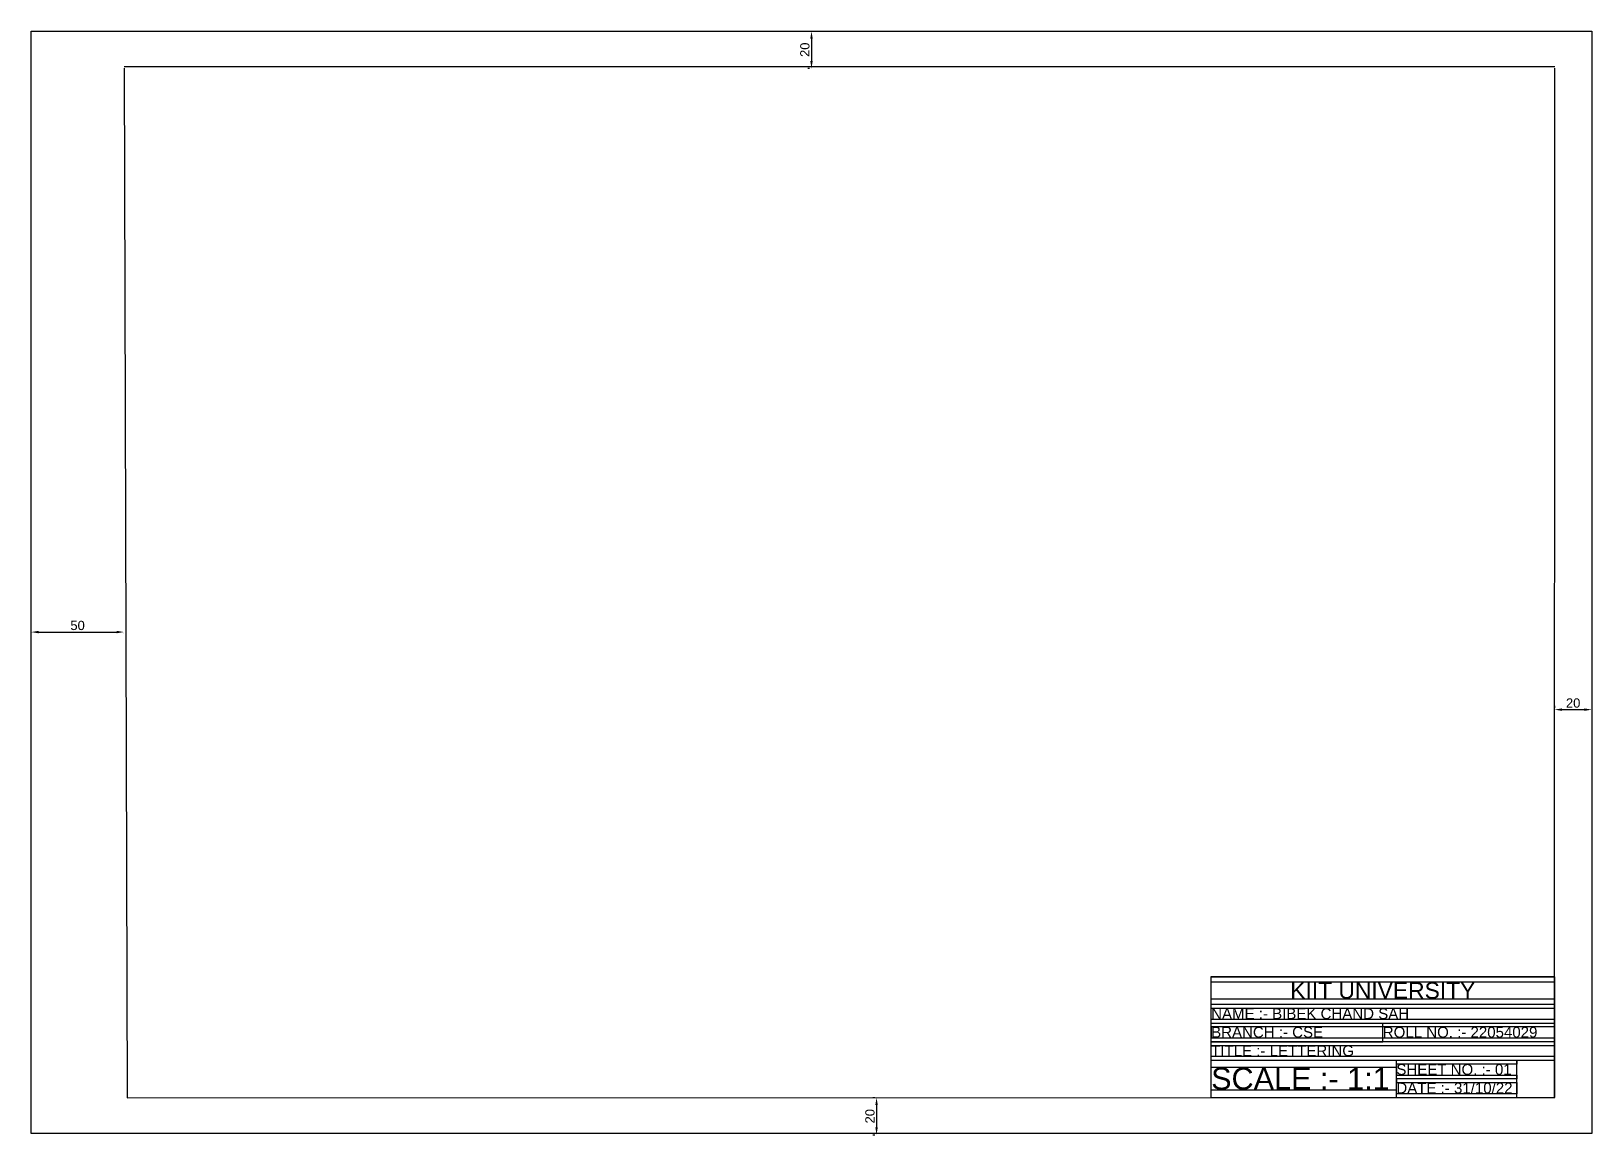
# Model space of a CAD drawing. Header units: millimetres. Extents: x -819 to 22, y -36 to 558.
import ezdxf

# ---------------------------------------------------------------- set-up
doc = ezdxf.new("R2010")
doc.units = ezdxf.units.MM
doc.header["$MEASUREMENT"] = 0
doc.header["$PDMODE"] = 35
doc.header["$PDSIZE"] = -3
doc.styles.get("Standard").update_dxf_attribs({"font": 'arial.ttf'})
doc.dimstyles.get("Standard").update_dxf_attribs({"dimtxt": 5, "dimasz": 4, "dimexe": 1, "dimexo": 2, "dimgap": 1, "dimtad": 1, "dimdec": 0, "dimdsep": 46, "dimtxsty": 'Standard', "dimcen": 2.5, "dimclrd": 2, "dimclre": 1, "dimadec": 0, "dimazin": 0, "dimtfac": 1, "dimtdec": 0, "dimtmove": 0, "dimatfit": 3, "dimfxl": 1, "dimtolj": 1, "dimtzin": 0, "dimarcsym": 0})

# ---------------------------------------------------------------- blocks, each defined once
blk = doc.blocks.new('*D1')
at = {"color": 1, "lineweight": -2, "transparency": 16777216}
for p, q in [((-818.7, 233.6), (-818.7, 233.48)), ((-768.7, 233.6), (-768.7, 233.48))]:
    blk.add_line(p, q, dxfattribs=at)
at = {"color": 2, "lineweight": -2, "transparency": 16777216}
blk.add_line((-814.7, 234.48), (-772.7, 234.48), dxfattribs=at)
at = {"color": 2, "transparency": 16777216}
for points in [[(-814.7, 235.14), (-814.7, 233.81), (-818.7, 234.48)], [(-772.7, 235.14), (-772.7, 233.81), (-768.7, 234.48)]]:
    blk.add_solid(points, dxfattribs=at)
at = {"layer": 'Defpoints', "color": 0, "transparency": 16777216}
for p in [(-818.7, 235.6), (-768.7, 235.6), (-768.7, 234.48)]:
    blk.add_point(p, dxfattribs=at)
at = {"color": 0, "transparency": 16777216, "insert": (-793.7, 238.03), "char_height": 5, "attachment_point": 5}
blk.add_mtext('\\A1;50', dxfattribs=at)
blk = doc.blocks.new('*D2')
at = {"color": 1, "lineweight": -2, "transparency": 16777216}
for p, q in [((-400.2, 558.26), (-399.2, 558.26)), ((-400.2, 538.26), (-399.2, 538.26))]:
    blk.add_line(p, q, dxfattribs=at)
at = {"color": 2, "lineweight": -2, "transparency": 16777216}
blk.add_line((-398.2, 554.26), (-398.2, 542.26), dxfattribs=at)
at = {"color": 2, "transparency": 16777216}
for points in [[(-398.87, 554.26), (-397.54, 554.26), (-398.2, 558.26)], [(-398.87, 542.26), (-397.54, 542.26), (-398.2, 538.26)]]:
    blk.add_solid(points, dxfattribs=at)
at = {"layer": 'Defpoints', "color": 0, "transparency": 16777216}
for p in [(-398.2, 558.26), (-398.2, 538.26), (-398.2, 538.26)]:
    blk.add_point(p, dxfattribs=at)
at = {"color": 0, "transparency": 16777216, "insert": (-401.76, 548.26), "char_height": 5, "attachment_point": 5, "rotation": 90}
blk.add_mtext('\\A1;20', dxfattribs=at)
blk = doc.blocks.new('*D3')
at = {"color": 1, "lineweight": -2, "transparency": 16777216}
for p, q in [((2.25, 194.68), (2.25, 193.68)), ((22.25, 194.68), (22.25, 193.68))]:
    blk.add_line(p, q, dxfattribs=at)
at = {"color": 2, "lineweight": -2, "transparency": 16777216}
blk.add_line((6.25, 192.68), (18.25, 192.68), dxfattribs=at)
at = {"color": 2, "transparency": 16777216}
for points in [[(6.25, 193.35), (6.25, 192.01), (2.25, 192.68)], [(18.25, 193.35), (18.25, 192.01), (22.25, 192.68)]]:
    blk.add_solid(points, dxfattribs=at)
at = {"layer": 'Defpoints', "color": 0, "transparency": 16777216}
for p in [(2.25, 192.68), (22.25, 192.68), (22.25, 192.68)]:
    blk.add_point(p, dxfattribs=at)
at = {"color": 0, "transparency": 16777216, "insert": (12.25, 196.23), "char_height": 5, "attachment_point": 5}
blk.add_mtext('\\A1;20', dxfattribs=at)
blk = doc.blocks.new('*D4')
at = {"color": 1, "lineweight": -2, "transparency": 16777216}
for p, q in [((-365.14, -16.41), (-364.14, -16.41)), ((-365.14, -36.41), (-364.14, -36.41))]:
    blk.add_line(p, q, dxfattribs=at)
at = {"color": 2, "lineweight": -2, "transparency": 16777216}
blk.add_line((-363.14, -20.41), (-363.14, -32.41), dxfattribs=at)
at = {"color": 2, "transparency": 16777216}
for points in [[(-363.81, -20.41), (-362.48, -20.41), (-363.14, -16.41)], [(-363.81, -32.41), (-362.48, -32.41), (-363.14, -36.41)]]:
    blk.add_solid(points, dxfattribs=at)
at = {"layer": 'Defpoints', "color": 0, "transparency": 16777216}
for p in [(-363.14, -16.41), (-363.14, -36.41), (-363.14, -36.41)]:
    blk.add_point(p, dxfattribs=at)
at = {"color": 0, "transparency": 16777216, "insert": (-366.69, -26.41), "char_height": 5, "attachment_point": 5, "rotation": 90}
blk.add_mtext('\\A1;20', dxfattribs=at)

msp = doc.modelspace()

# ---------------------------------------------------------------- linework, layer by layer
for p, q in [((-818.7, 558.26), (22.3, 558.26)), ((-818.7, -35.74), (-818.7, 558.26)), ((22.3, 558.26), (22.3, -35.74)), ((2.36, 539.11), (-768.64, 539.11)), ((-768.64, 538.26), (-766.97, -16.42)), ((2.17, -16.41), (2.36, 538.26)), ((-183.01, 48.76), (2.17, 48.76)), ((-183.01, 48.76), (-183.01, -16.41)), ((-183.01, 48.76), (-183.01, 48.76)), ((-183.01, 48.76), (2.17, 48.76)), ((2.17, 48.76), (-183.01, 48.76)), ((2.17, 45.76), (-182.83, 45.76)), ((2.17, 48.76), (2.17, -16.24)), ((-182.83, 36.76), (2.17, 36.76)), ((2.17, 33.76), (-182.83, 33.76)), ((-182.83, 31.76), (2.17, 31.76)), ((2.17, 25.76), (-182.83, 25.76)), ((-182.83, 23.76), (2.17, 23.76)), ((2.17, 21.76), (-182.83, 21.76)), ((-182.83, 21.76), (-182.83, 15.76)), ((-90.33, 13.76), (-90.33, 23.76)), ((-182.83, 15.76), (2.17, 15.76)), ((2.17, 13.76), (-182.83, 13.76)), ((-182.83, 13.76), (-90.33, 13.76)), ((-182.83, 11.76), (2.17, 11.76)), ((2.17, 5.76), (-182.83, 5.76)), ((-182.83, 3.76), (2.17, 3.76)), ((-83.01, -16.41), (-83.01, 3.59)), ((-18.01, 1.68), (-83.01, 1.68)), ((-83.01, 1.68), (-83.01, -4.32)), ((-18.01, -16.32), (-18.01, 3.68)), ((-18.01, 3.68), (-18.01, 1.68)), ((2.17, 3.76), (2.17, -0.24)), ((-83.01, -0.24), (-182.83, -0.24)), ((-83.01, -4.32), (-18.01, -4.32)), ((-18.01, -6.32), (-83.01, -6.32)), ((-83.01, -6.32), (-83.01, -8.32)), ((-83.01, -8.32), (-18.01, -8.32)), ((-18.01, -4.32), (-18.01, -6.32)), ((-18.01, -8.32), (-18.01, -14.32)), ((-766.97, -16.42), (2.36, -16.41)), ((-183.01, -16.41), (-83.01, -16.41)), ((-182.83, -12.24), (-83.01, -12.24)), ((-18.01, -14.32), (-83.01, -14.32)), ((-83.01, -16.41), (-18.01, -16.41)), ((-18.01, -16.41), (2.17, -16.41)), ((22.3, -35.74), (-818.7, -35.74))]:
    msp.add_line(p, q)

# ---------------------------------------------------------------- texts
at = {"attachment_point": 1}
for s, width, heights, insert, char_height in [('\\pxqc;KIIT UNIVERSITY', 185, [9], (-182.83, 45.76), 8.8), ('NAME :- BIBEK CHAND SAH', 185, [0], (-182.83, 31.76), 5.8), ('BRANCH :- CSE', 92.5, [0], (-182.83, 21.76), 5.8), ('ROLL NO. :- 22054029', 92.5, [0], (-90.33, 21.76), 5.8), ('TITLE :- LETTERING', 185, [0], (-182.83, 11.76), 5.8), ('SHEET NO. :- 01', 65, [0], (-83.01, 1.68), 5.8), ('SCALE :- 1:1', 99.8207, [0], (-182.83, -0.24), 11.8), ('DATE :- 31/10/22', 65, [0], (-83.01, -8.32), 5.8)]:
    msp.add_mtext_dynamic_manual_height_columns(s, width=width, gutter_width=1, heights=heights, dxfattribs=dict(at, insert=insert, char_height=char_height))

# ---------------------------------------------------------------- dimensions: what is measured, and where the dimension line sits
for base, p1, p2, picture, middle in [((-398.2, 538.26), (-398.2, 558.26), (-398.2, 538.26), '*D2', (-401.76, 548.26)), ((-363.14, -36.41), (-363.14, -16.41), (-363.14, -36.41), '*D4', (-366.69, -26.41))]:
    dim = msp.add_linear_dim(base=base, p1=p1, p2=p2, angle=90, dimstyle='Standard')
    dim.commit()
    dim.dimension.update_dxf_attribs({"geometry": picture, "text_midpoint": middle})
for base, p1, p2, picture, middle in [((-768.7, 234.48), (-818.7, 235.6), (-768.7, 235.6), '*D1', (-793.7, 238.03)), ((22.25, 192.68), (2.25, 192.68), (22.25, 192.68), '*D3', (12.25, 196.23))]:
    dim = msp.add_linear_dim(base=base, p1=p1, p2=p2, dimstyle='Standard')
    dim.commit()
    dim.dimension.update_dxf_attribs({"geometry": picture, "text_midpoint": middle})

doc.saveas('drawing.dxf')
